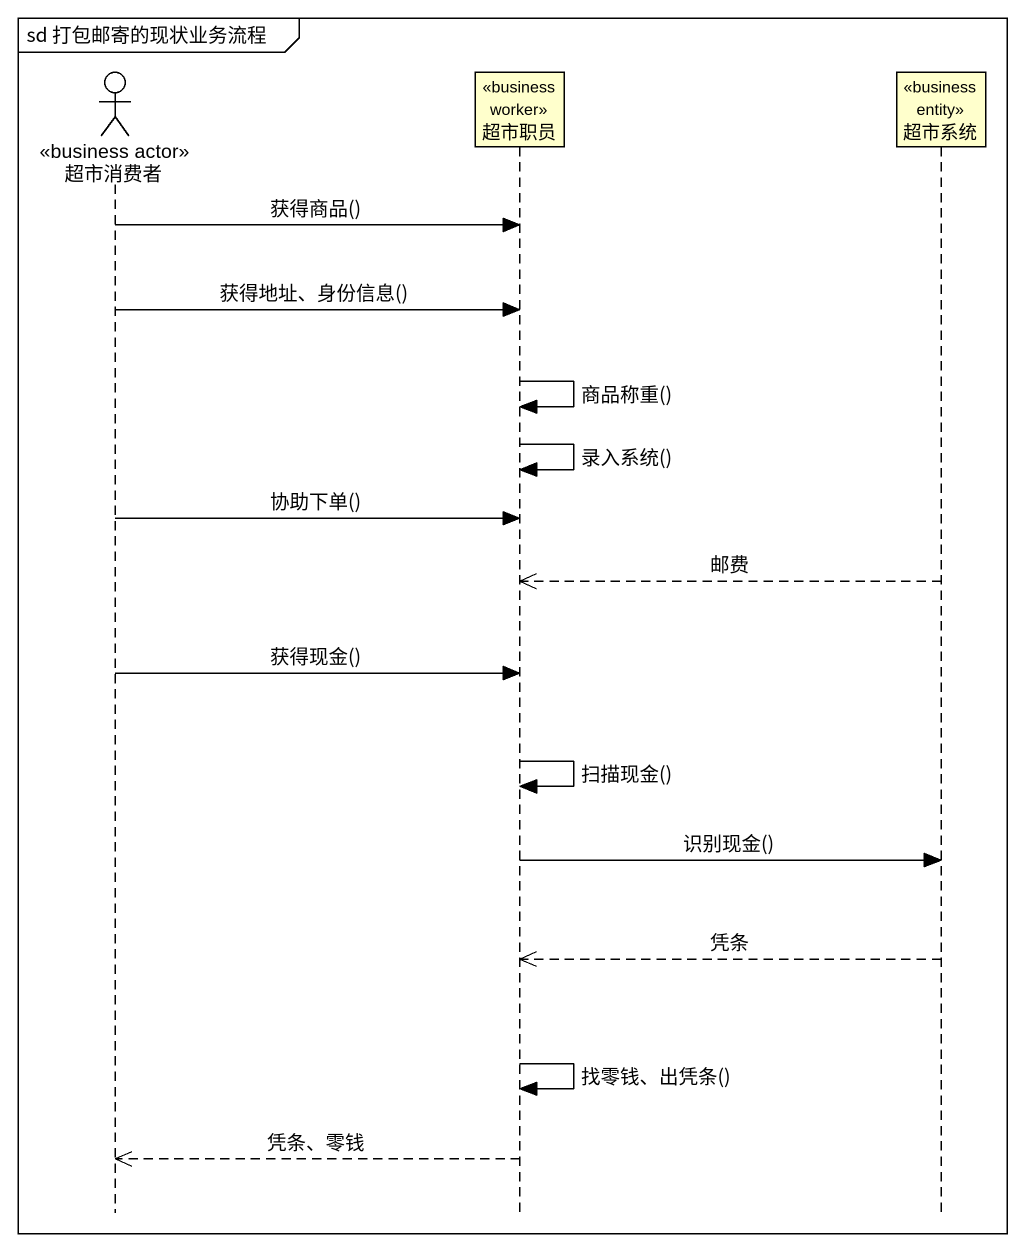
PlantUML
@startuml
mainframe sd 打包邮寄的现状业务流程
hide footbox
actor 超市消费者 <<business actor>>
participant 超市职员 <<business worker>>
participant 超市系统 <<business entity>>

超市消费者 -> 超市职员 : 获得商品()
超市消费者 -> 超市职员 : 获得地址、身份信息()
超市职员 -> 超市职员 : 商品称重()
超市职员 -> 超市职员 : 录入系统()
超市消费者 -> 超市职员 : 协助下单()
超市系统 -->> 超市职员 : 邮费
超市消费者 -> 超市职员 : 获得现金()
超市职员 -> 超市职员 : 扫描现金()
超市职员 -> 超市系统 : 识别现金()
超市系统 -->> 超市职员 : 凭条
超市职员 -> 超市职员 : 找零钱、出凭条()
超市职员 -->> 超市消费者 : 凭条、零钱
@enduml
